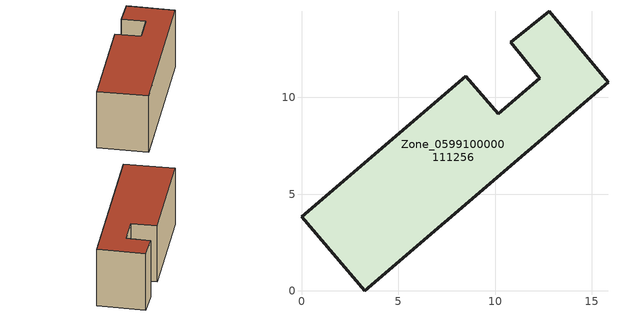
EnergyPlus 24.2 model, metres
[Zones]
Zone_0599100000111256
 floor ground (C_G): 3.27,0 0,3.82 8.48,11.09 10.16,9.15 12.3,10.99 10.8,12.85 12.81,14.46 15.83,10.78 z0
 wall outside (C_F): 15.83,10.78 12.81,14.46 10.8,12.85 12.3,10.99 10.16,9.15 8.48,11.09 0,3.82 3.27,0 15.83,10.78 z0:6.19
 roof outside (C_R): 3.27,0 15.83,10.78 12.81,14.46 10.8,12.85 12.3,10.99 10.16,9.15 8.48,11.09 0,3.82 z6.19
[BUILDING]
Pand.0599100000111256: North Axis=0; Terrain=City; Loads Convergence Tolerance Value=0.04; Temperature Convergence Tolerance Value=0.4; Solar Distribution=FullExterior; Maximum Number of Warmup Days=25; Minimum Number of Warmup Days=1
[Site:Location]
Rotterdam.The.Hague.AP_ZH_NLD Design_Conditions: Latitude=51.96; Longitude=4.45; Time Zone=1; Elevation=-4.5
[SITE:GROUNDTEMPERATURE:BUILDINGSURFACE]
18, 18, 18, 18, 18, 18, 18, 18, 18, 18, 18, 18
[MATERIAL] Thermal Absorptance=0.9; Solar Absorptance=0.7; Visible Absorptance=0.7
Name | Roughness | Thickness | Conductivity | Density | Specific Heat
G.TI.1946 | MediumSmooth | 0.15 | 1 | 540 | 1210
F.TI.1946 | Rough | 0.3 | 0.857143 | 1920 | 840
R.TI.1946 | MediumRough | 0.2 | 0.1 | 1500 | 1000
[CONSTRUCTION]
C_G: G.TI.1946
C_F: F.TI.1946
C_R: R.TI.1946
[ZONE]
Zone_0599100000111256: Type=1; Multiplier=1; Ceiling Height=Autocalculate; Volume=Autocalculate; Floor Area=autocalculate; Part of Total Floor Area=Yes
[ZONEINFILTRATION:DESIGNFLOWRATE]
Infil_Zone_0599100000111256: Zone or ZoneList or Space or SpaceList=Zone_0599100000111256; Schedule=AlwaysOn; Design Flow Rate Calculation Method=Flow/Area; Flow Rate per Floor Area=0.003; Constant Term Coefficient=1; Temperature Term Coefficient=0; Velocity Term Coefficient=0; Velocity Squared Term Coefficient=0
[HVACTEMPLATE:ZONE:IDEALLOADSAIRSYSTEM]
Zone_0599100000111256: Maximum Heating Supply Air Temperature=50; Minimum Cooling Supply Air Temperature=13; Maximum Heating Supply Air Humidity Ratio=0.0156; Minimum Cooling Supply Air Humidity Ratio=0.0077; Heating Limit=NoLimit; Cooling Limit=NoLimit; Dehumidification Control Type=ConstantSensibleHeatRatio; Cooling Sensible Heat Ratio=0.7; Dehumidification Setpoint=60; Humidification Control Type=None; Humidification Setpoint=30; Outdoor Air Method=None; Outdoor Air Flow Rate per Person=0.00944; Outdoor Air Flow Rate per Zone Floor Area=0; Outdoor Air Flow Rate per Zone=0; Demand Controlled Ventilation Type=None; Outdoor Air Economizer Type=NoEconomizer; Heat Recovery Type=None; Sensible Heat Recovery Effectiveness=0.7; Latent Heat Recovery Effectiveness=0.65
[ZONECONTROL:THERMOSTAT]
ThermostatControl_Zone_0599100000111256: Zone or ZoneList=Zone_0599100000111256; Control Type Schedule=DualSetpointControlType; Control 1=Thermostat_Zone_0599100000111256; Temperature Difference Between Cutout And Setpoint=0
[THERMOSTATSETPOINT:DUALSETPOINT]
Thermostat_Zone_0599100000111256: Heating Setpoint Temperature Schedule=HeatingSetpoint_Zone_0599100000111256; Cooling Setpoint Temperature Schedule=CoolingSetpoint_Zone_0599100000111256
[SCHEDULE:COMPACT]
HeatingSetpoint_Zone_0599100000111256: Through: 12/31, For: AllDays, Until: 24:00, 21
CoolingSetpoint_Zone_0599100000111256: Through: 12/31, For: AllDays, Until: 24:00, 24
DualSetpointControlType: Through: 12/31, For: AllDays, Until: 24:00, 4
AlwaysOn: Through: 12/31, For: AllDays, Until: 24:00, 1
